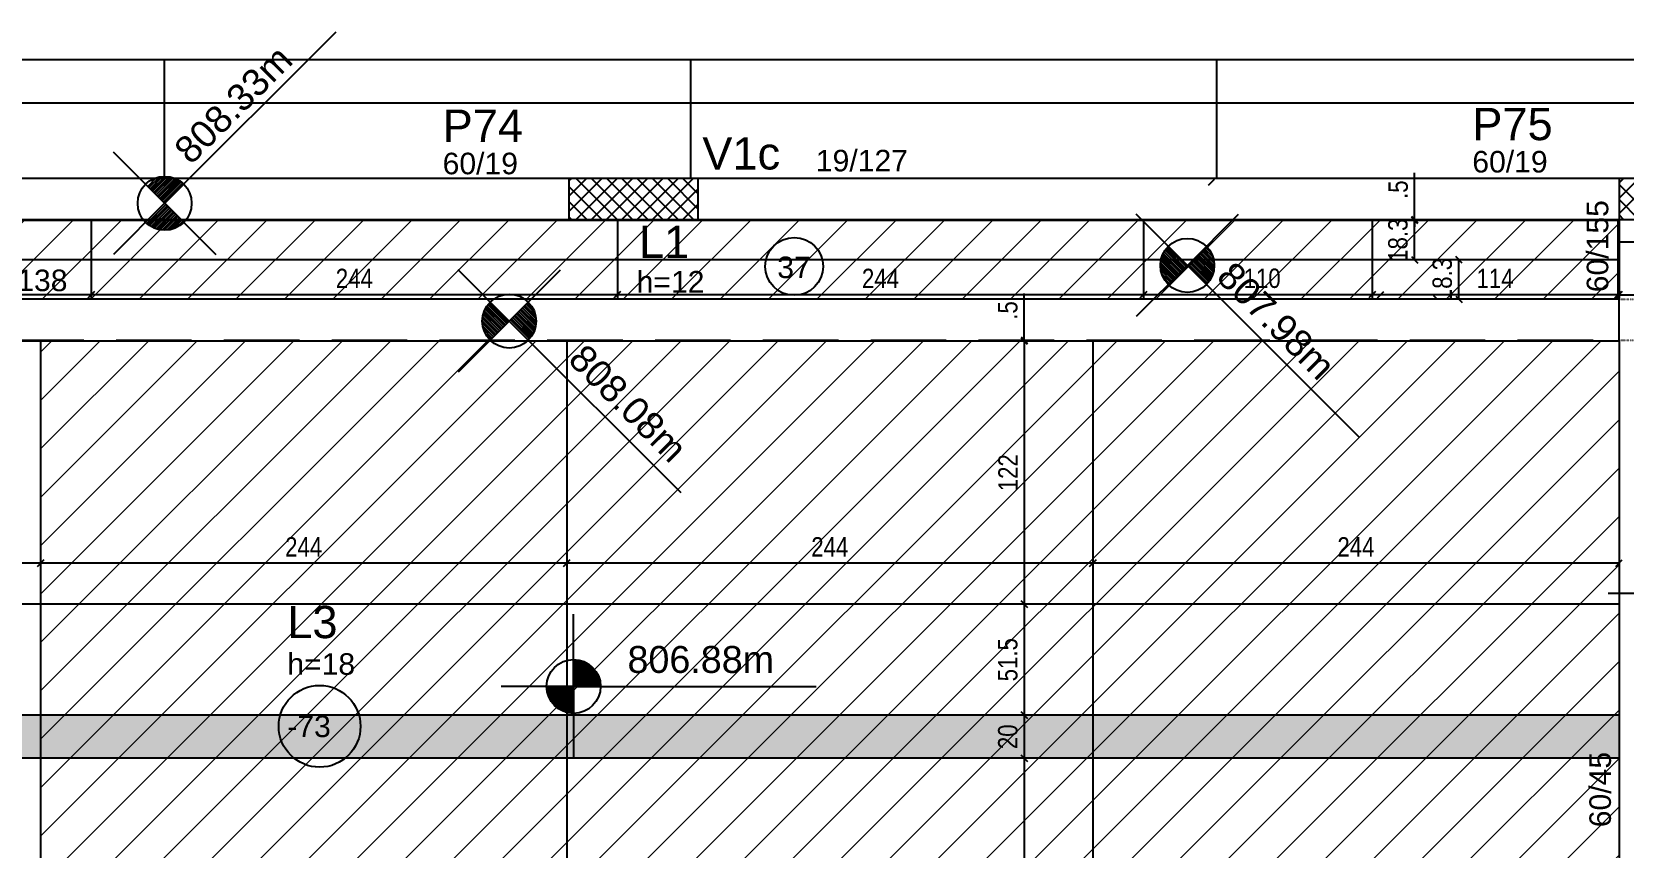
# Model space of a CAD drawing. Extents: x 2487 to 8815, y 325 to 3946.
# Drawn here: x 3493 to 4232, y 2604 to 2983 of the extents above; entities that cross this region are included whole.
import ezdxf

# ---------------------------------------------------------------- set-up
doc = ezdxf.new("R2010")
doc.units = 0
doc.linetypes.add('ESTILO_TQS_0001', pattern=[1, 0.7, -0.3])
doc.linetypes.add('ESTILO_TQS_0002', pattern=[0.4, 0.1, -0.3])
for name, color, linetype in [('1', 1, 'Continuous'), ('3', 3, 'Continuous'), ('4', 4, 'Continuous'), ('6', 6, 'Continuous'), ('COTA', 241, 'Continuous'), ('Painéis', 200, 'Continuous'), ('Pilares', 5, 'Continuous')]:
    doc.layers.add(name, color=color, linetype=linetype)
doc.layers.add('Hachura', color=251, linetype='Continuous', lineweight=9)
doc.layers.add('REAPROVEITAMENTO', color=251, linetype='Continuous', lineweight=9)
doc.styles.add('COTA TECNICA-50', font='techl___.ttf', dxfattribs={"height": 9})
doc.styles.get("Standard").update_dxf_attribs({"font": 'arial.ttf'})
doc.dimstyles.new('COTA PAINEL-50', dxfattribs={"dimtxt": 9, "dimasz": 3, "dimexe": 3, "dimexo": 3, "dimgap": 3, "dimtad": 1, "dimdec": 1, "dimzin": 12, "dimdsep": 46, "dimtxsty": 'COTA TECNICA-50', "dimblk1": 'OBLIQUE', "dimblk2": 'OBLIQUE', "dimsah": 1, "dimcen": 0.9, "dimclrd": 4, "dimclre": 4, "dimclrt": 240, "dimadec": 1, "dimazin": 3, "dimtfac": 1, "dimtdec": 1, "dimtmove": 0, "dimatfit": 3, "dimfxl": 1, "dimtolj": 1, "dimtzin": 12, "dimarcsym": 0})

# ---------------------------------------------------------------- blocks, each defined once
blk = doc.blocks.new('_Oblique')
at = {"color": 0, "linetype": 'ByBlock', "lineweight": -2}
blk.add_line((-0.5, -0.5), (0.5, 0.5), dxfattribs=at)
blk = doc.blocks.new('*D5')
at = {"layer": 'COTA', "color": 4, "lineweight": -2, "transparency": 16777216}
for p, q in [((3953.3, 2839.98), (3953.3, 2861.57)), ((3953.3, 2839.48), (3953.3, 2839.98)), ((3953.3, 2839.48), (3953.3, 2836.48))]:
    blk.add_line(p, q, dxfattribs=at)
at = {"layer": 'Defpoints', "color": 0, "transparency": 16777216}
for p in [(3953.3, 2839.98), (3953.3, 2839.98), (3953.3, 2839.48)]:
    blk.add_point(p, dxfattribs=at)
at = {"layer": 'COTA', "color": 4, "lineweight": -2, "transparency": 16777216, "xscale": 3, "yscale": 3, "zscale": 3}
for p, rotation in [((3953.3, 2839.98), 270), ((3953.3, 2839.48), 90)]:
    blk.add_blockref('_Oblique', p, dxfattribs=dict(at, rotation=rotation))
at = {"layer": 'COTA', "color": 240, "transparency": 16777216, "insert": (3945.71, 2853.77), "char_height": 9, "attachment_point": 5, "rotation": 90, "style": 'COTA TECNICA-50'}
blk.add_mtext('\\A1;.5', dxfattribs=at)
blk = doc.blocks.new('*D6')
at = {"layer": 'COTA', "color": 4, "lineweight": -2, "transparency": 16777216}
blk.add_line((3953.3, 2839.48), (3953.3, 2717.48), dxfattribs=at)
at = {"layer": 'Defpoints', "color": 0, "transparency": 16777216}
for p in [(3953.3, 2839.48), (3953.3, 2717.48), (3953.3, 2717.48)]:
    blk.add_point(p, dxfattribs=at)
at = {"layer": 'COTA', "color": 4, "lineweight": -2, "transparency": 16777216, "xscale": 3, "yscale": 3, "zscale": 3}
for p, rotation in [((3953.3, 2839.48), 90), ((3953.3, 2717.48), 270)]:
    blk.add_blockref('_Oblique', p, dxfattribs=dict(at, rotation=rotation))
at = {"layer": 'COTA', "color": 240, "transparency": 16777216, "insert": (3945.75, 2778.48), "char_height": 9, "attachment_point": 5, "rotation": 90, "style": 'COTA TECNICA-50'}
blk.add_mtext('\\A1;122', dxfattribs=at)
blk = doc.blocks.new('*D7')
at = {"layer": 'COTA', "color": 4, "lineweight": -2, "transparency": 16777216}
blk.add_line((3953.3, 2717.48), (3953.3, 2665.98), dxfattribs=at)
at = {"layer": 'Defpoints', "color": 0, "transparency": 16777216}
for p in [(3953.3, 2717.48), (3953.3, 2665.98), (3953.3, 2665.98)]:
    blk.add_point(p, dxfattribs=at)
at = {"layer": 'COTA', "color": 4, "lineweight": -2, "transparency": 16777216, "xscale": 3, "yscale": 3, "zscale": 3}
for p, rotation in [((3953.3, 2717.48), 90), ((3953.3, 2665.98), 270)]:
    blk.add_blockref('_Oblique', p, dxfattribs=dict(at, rotation=rotation))
at = {"layer": 'COTA', "color": 240, "transparency": 16777216, "insert": (3945.71, 2691.73), "char_height": 9, "attachment_point": 5, "rotation": 90, "style": 'COTA TECNICA-50'}
blk.add_mtext('\\A1;51.5', dxfattribs=at)
blk = doc.blocks.new('*D8')
at = {"layer": 'COTA', "color": 4, "lineweight": -2, "transparency": 16777216}
blk.add_line((3953.3, 2665.98), (3953.3, 2645.98), dxfattribs=at)
at = {"layer": 'Defpoints', "color": 0, "transparency": 16777216}
for p in [(3953.3, 2665.98), (3953.3, 2645.98), (3953.3, 2645.98)]:
    blk.add_point(p, dxfattribs=at)
at = {"layer": 'COTA', "color": 4, "lineweight": -2, "transparency": 16777216, "xscale": 3, "yscale": 3, "zscale": 3}
for p, rotation in [((3953.3, 2665.98), 90), ((3953.3, 2645.98), 270)]:
    blk.add_blockref('_Oblique', p, dxfattribs=dict(at, rotation=rotation))
at = {"layer": 'COTA', "color": 240, "transparency": 16777216, "insert": (3945.71, 2655.98), "char_height": 9, "attachment_point": 5, "rotation": 90, "style": 'COTA TECNICA-50'}
blk.add_mtext('\\A1;20', dxfattribs=at)
blk = doc.blocks.new('*D9')
at = {"layer": 'COTA', "color": 4, "lineweight": -2, "transparency": 16777216}
blk.add_line((3953.3, 2645.98), (3953.3, 2524), dxfattribs=at)
at = {"layer": 'Defpoints', "color": 0, "transparency": 16777216}
for p in [(3953.3, 2645.98), (3953.3, 2524), (3953.3, 2524)]:
    blk.add_point(p, dxfattribs=at)
at = {"layer": 'COTA', "color": 4, "lineweight": -2, "transparency": 16777216, "xscale": 3, "yscale": 3, "zscale": 3}
for p, rotation in [((3953.3, 2645.98), 90), ((3953.3, 2524), 270)]:
    blk.add_blockref('_Oblique', p, dxfattribs=dict(at, rotation=rotation))
at = {"layer": 'COTA', "color": 240, "transparency": 16777216, "insert": (3945.75, 2584.99), "char_height": 9, "attachment_point": 5, "rotation": 90, "style": 'COTA TECNICA-50'}
blk.add_mtext('\\A1;122', dxfattribs=at)
blk = doc.blocks.new('*D161')
at = {"layer": 'COTA', "color": 4, "lineweight": -2, "transparency": 16777216}
blk.add_line((4229.12, 2736.53), (3985.12, 2736.53), dxfattribs=at)
at = {"layer": 'Defpoints', "color": 0, "transparency": 16777216}
for p in [(3985.12, 2736.53), (3985.12, 2736.53), (4229.12, 2736.53)]:
    blk.add_point(p, dxfattribs=at)
at = {"layer": 'COTA', "color": 4, "lineweight": -2, "transparency": 16777216, "xscale": 3, "yscale": 3, "zscale": 3, "rotation": 180}
blk.add_blockref('_Oblique', (3985.12, 2736.53), dxfattribs=at)
at = {"layer": 'COTA', "color": 4, "lineweight": -2, "transparency": 16777216, "xscale": 3, "yscale": 3, "zscale": 3}
blk.add_blockref('_Oblique', (4229.12, 2736.53), dxfattribs=at)
at = {"layer": 'COTA', "color": 240, "transparency": 16777216, "insert": (4107.12, 2744.09), "char_height": 9, "attachment_point": 5, "style": 'COTA TECNICA-50'}
blk.add_mtext('\\A1;244', dxfattribs=at)
blk = doc.blocks.new('*D162')
at = {"layer": 'COTA', "color": 4, "lineweight": -2, "transparency": 16777216}
blk.add_line((3985.12, 2736.53), (3741.12, 2736.53), dxfattribs=at)
at = {"layer": 'Defpoints', "color": 0, "transparency": 16777216}
for p in [(3741.12, 2736.53), (3741.12, 2736.53), (3985.12, 2736.53)]:
    blk.add_point(p, dxfattribs=at)
at = {"layer": 'COTA', "color": 4, "lineweight": -2, "transparency": 16777216, "xscale": 3, "yscale": 3, "zscale": 3, "rotation": 180}
blk.add_blockref('_Oblique', (3741.12, 2736.53), dxfattribs=at)
at = {"layer": 'COTA', "color": 4, "lineweight": -2, "transparency": 16777216, "xscale": 3, "yscale": 3, "zscale": 3}
blk.add_blockref('_Oblique', (3985.12, 2736.53), dxfattribs=at)
at = {"layer": 'COTA', "color": 240, "transparency": 16777216, "insert": (3863.12, 2744.09), "char_height": 9, "attachment_point": 5, "style": 'COTA TECNICA-50'}
blk.add_mtext('\\A1;244', dxfattribs=at)
blk = doc.blocks.new('*D163')
at = {"layer": 'COTA', "color": 4, "lineweight": -2, "transparency": 16777216}
blk.add_line((3741.12, 2736.53), (3497.12, 2736.53), dxfattribs=at)
at = {"layer": 'Defpoints', "color": 0, "transparency": 16777216}
for p in [(3497.12, 2736.53), (3497.12, 2736.53), (3741.12, 2736.53)]:
    blk.add_point(p, dxfattribs=at)
at = {"layer": 'COTA', "color": 4, "lineweight": -2, "transparency": 16777216, "xscale": 3, "yscale": 3, "zscale": 3, "rotation": 180}
blk.add_blockref('_Oblique', (3497.12, 2736.53), dxfattribs=at)
at = {"layer": 'COTA', "color": 4, "lineweight": -2, "transparency": 16777216, "xscale": 3, "yscale": 3, "zscale": 3}
blk.add_blockref('_Oblique', (3741.12, 2736.53), dxfattribs=at)
at = {"layer": 'COTA', "color": 240, "transparency": 16777216, "insert": (3619.12, 2744.09), "char_height": 9, "attachment_point": 5, "style": 'COTA TECNICA-50'}
blk.add_mtext('\\A1;244', dxfattribs=at)
blk = doc.blocks.new('*D164')
at = {"layer": 'COTA', "color": 4, "lineweight": -2, "transparency": 16777216}
blk.add_line((3497.12, 2736.53), (3332.62, 2736.53), dxfattribs=at)
at = {"layer": 'Defpoints', "color": 0, "transparency": 16777216}
for p in [(3332.62, 2736.53), (3332.62, 2736.53), (3497.12, 2736.53)]:
    blk.add_point(p, dxfattribs=at)
at = {"layer": 'COTA', "color": 4, "lineweight": -2, "transparency": 16777216, "xscale": 3, "yscale": 3, "zscale": 3, "rotation": 180}
blk.add_blockref('_Oblique', (3332.62, 2736.53), dxfattribs=at)
at = {"layer": 'COTA', "color": 4, "lineweight": -2, "transparency": 16777216, "xscale": 3, "yscale": 3, "zscale": 3}
blk.add_blockref('_Oblique', (3497.12, 2736.53), dxfattribs=at)
at = {"layer": 'COTA', "color": 240, "transparency": 16777216, "insert": (3414.87, 2744.13), "char_height": 9, "attachment_point": 5, "style": 'COTA TECNICA-50'}
blk.add_mtext('\\A1;164.5', dxfattribs=at)
blk = doc.blocks.new('*D36')
at = {"layer": 'COTA', "color": 4, "lineweight": -2, "transparency": 16777216}
for p, q in [((4154.9, 2858.98), (4154.9, 2877.24)), ((4151.9, 2858.98), (4151.9, 2858.98))]:
    blk.add_line(p, q, dxfattribs=at)
at = {"layer": 'Defpoints', "color": 0, "transparency": 16777216}
for p in [(4154.9, 2877.24), (4154.9, 2877.24), (4154.9, 2858.98)]:
    blk.add_point(p, dxfattribs=at)
at = {"layer": 'COTA', "color": 4, "lineweight": -2, "transparency": 16777216, "xscale": 3, "yscale": 3, "zscale": 3}
for p, rotation in [((4154.9, 2877.24), 90), ((4154.9, 2858.98), 270)]:
    blk.add_blockref('_Oblique', p, dxfattribs=dict(at, rotation=rotation))
at = {"layer": 'COTA', "color": 240, "transparency": 16777216, "insert": (4147.18, 2868.11), "char_height": 9, "attachment_point": 5, "rotation": 90, "style": 'COTA TECNICA-50'}
blk.add_mtext('\\A1;18.3', dxfattribs=at)
blk = doc.blocks.new('*D37')
at = {"layer": 'COTA', "color": 4, "lineweight": -2, "transparency": 16777216}
for p, q in [((4134.35, 2877.24), (4134.35, 2895.5)), ((4131.35, 2877.24), (4131.35, 2877.24))]:
    blk.add_line(p, q, dxfattribs=at)
at = {"layer": 'Defpoints', "color": 0, "transparency": 16777216}
for p in [(4134.35, 2895.5), (4134.35, 2895.5), (4134.35, 2877.24)]:
    blk.add_point(p, dxfattribs=at)
at = {"layer": 'COTA', "color": 4, "lineweight": -2, "transparency": 16777216, "xscale": 3, "yscale": 3, "zscale": 3}
for p, rotation in [((4134.35, 2895.5), 90), ((4134.35, 2877.24), 270)]:
    blk.add_blockref('_Oblique', p, dxfattribs=dict(at, rotation=rotation))
at = {"layer": 'COTA', "color": 240, "transparency": 16777216, "insert": (4126.63, 2886.37), "char_height": 9, "attachment_point": 5, "rotation": 90, "style": 'COTA TECNICA-50'}
blk.add_mtext('\\A1;18.3', dxfattribs=at)
blk = doc.blocks.new('*D38')
at = {"layer": 'COTA', "color": 4, "lineweight": -2, "transparency": 16777216}
for p, q in [((4134.35, 2896), (4134.35, 2917.59)), ((4134.35, 2895.5), (4134.35, 2896)), ((4134.35, 2895.5), (4134.35, 2892.5))]:
    blk.add_line(p, q, dxfattribs=at)
at = {"layer": 'Defpoints', "color": 0, "transparency": 16777216}
for p in [(4134.35, 2896), (4134.35, 2896), (4134.35, 2895.5)]:
    blk.add_point(p, dxfattribs=at)
at = {"layer": 'COTA', "color": 4, "lineweight": -2, "transparency": 16777216, "xscale": 3, "yscale": 3, "zscale": 3}
for p, rotation in [((4134.35, 2896), 270), ((4134.35, 2895.5), 90)]:
    blk.add_blockref('_Oblique', p, dxfattribs=dict(at, rotation=rotation))
at = {"layer": 'COTA', "color": 240, "transparency": 16777216, "insert": (4126.75, 2909.8), "char_height": 9, "attachment_point": 5, "rotation": 90, "style": 'COTA TECNICA-50'}
blk.add_mtext('\\A1;.5', dxfattribs=at)
blk = doc.blocks.new('*D222')
at = {"layer": 'COTA', "color": 4, "lineweight": -2, "transparency": 16777216}
for p, q in [((4228.62, 2861.06), (4225.62, 2861.06)), ((4228.62, 2861.06), (4229.12, 2861.06)), ((4229.12, 2861.06), (4250.71, 2861.06))]:
    blk.add_line(p, q, dxfattribs=at)
at = {"layer": 'Defpoints', "color": 0, "transparency": 16777216}
for p in [(4228.62, 2861.06), (4229.12, 2861.06), (4229.12, 2861.06)]:
    blk.add_point(p, dxfattribs=at)
at = {"layer": 'COTA', "color": 4, "lineweight": -2, "transparency": 16777216, "xscale": 3, "yscale": 3, "zscale": 3}
blk.add_blockref('_Oblique', (4228.62, 2861.06), dxfattribs=at)
at = {"layer": 'COTA', "color": 4, "lineweight": -2, "transparency": 16777216, "xscale": 3, "yscale": 3, "zscale": 3, "rotation": 180}
blk.add_blockref('_Oblique', (4229.12, 2861.06), dxfattribs=at)
at = {"layer": 'COTA', "color": 240, "transparency": 16777216, "insert": (4242.92, 2868.66), "char_height": 9, "attachment_point": 5, "style": 'COTA TECNICA-50'}
blk.add_mtext('\\A1;.5', dxfattribs=at)
blk = doc.blocks.new('*D223')
at = {"layer": 'COTA', "color": 4, "lineweight": -2, "transparency": 16777216}
blk.add_line((4228.62, 2861.06), (4114.62, 2861.06), dxfattribs=at)
at = {"layer": 'Defpoints', "color": 0, "transparency": 16777216}
for p in [(4114.62, 2861.06), (4114.62, 2861.06), (4228.62, 2861.06)]:
    blk.add_point(p, dxfattribs=at)
at = {"layer": 'COTA', "color": 4, "lineweight": -2, "transparency": 16777216, "xscale": 3, "yscale": 3, "zscale": 3, "rotation": 180}
blk.add_blockref('_Oblique', (4114.62, 2861.06), dxfattribs=at)
at = {"layer": 'COTA', "color": 4, "lineweight": -2, "transparency": 16777216, "xscale": 3, "yscale": 3, "zscale": 3}
blk.add_blockref('_Oblique', (4228.62, 2861.06), dxfattribs=at)
at = {"layer": 'COTA', "color": 240, "transparency": 16777216, "insert": (4171.62, 2868.63), "char_height": 9, "attachment_point": 5, "style": 'COTA TECNICA-50'}
blk.add_mtext('\\A1;114', dxfattribs=at)
blk = doc.blocks.new('*D224')
at = {"layer": 'COTA', "color": 4, "lineweight": -2, "transparency": 16777216}
blk.add_line((4118.62, 2861.06), (4008.62, 2861.06), dxfattribs=at)
at = {"layer": 'Defpoints', "color": 0, "transparency": 16777216}
for p in [(4008.62, 2861.06), (4008.62, 2861.06), (4118.62, 2861.06)]:
    blk.add_point(p, dxfattribs=at)
at = {"layer": 'COTA', "color": 4, "lineweight": -2, "transparency": 16777216, "xscale": 3, "yscale": 3, "zscale": 3, "rotation": 180}
blk.add_blockref('_Oblique', (4008.62, 2861.06), dxfattribs=at)
at = {"layer": 'COTA', "color": 4, "lineweight": -2, "transparency": 16777216, "xscale": 3, "yscale": 3, "zscale": 3}
blk.add_blockref('_Oblique', (4118.62, 2861.06), dxfattribs=at)
at = {"layer": 'COTA', "color": 240, "transparency": 16777216, "insert": (4063.62, 2868.65), "char_height": 9, "attachment_point": 5, "style": 'COTA TECNICA-50'}
blk.add_mtext('\\A1;110', dxfattribs=at)
blk = doc.blocks.new('*D225')
at = {"layer": 'COTA', "color": 4, "lineweight": -2, "transparency": 16777216}
blk.add_line((4008.62, 2861.06), (3764.62, 2861.06), dxfattribs=at)
at = {"layer": 'Defpoints', "color": 0, "transparency": 16777216}
for p in [(3764.62, 2861.06), (3764.62, 2861.06), (4008.62, 2861.06)]:
    blk.add_point(p, dxfattribs=at)
at = {"layer": 'COTA', "color": 4, "lineweight": -2, "transparency": 16777216, "xscale": 3, "yscale": 3, "zscale": 3, "rotation": 180}
blk.add_blockref('_Oblique', (3764.62, 2861.06), dxfattribs=at)
at = {"layer": 'COTA', "color": 4, "lineweight": -2, "transparency": 16777216, "xscale": 3, "yscale": 3, "zscale": 3}
blk.add_blockref('_Oblique', (4008.62, 2861.06), dxfattribs=at)
at = {"layer": 'COTA', "color": 240, "transparency": 16777216, "insert": (3886.62, 2868.63), "char_height": 9, "attachment_point": 5, "style": 'COTA TECNICA-50'}
blk.add_mtext('\\A1;244', dxfattribs=at)
blk = doc.blocks.new('*D226')
at = {"layer": 'COTA', "color": 4, "lineweight": -2, "transparency": 16777216}
blk.add_line((3764.62, 2861.06), (3520.62, 2861.06), dxfattribs=at)
at = {"layer": 'Defpoints', "color": 0, "transparency": 16777216}
for p in [(3520.62, 2861.06), (3520.62, 2861.06), (3764.62, 2861.06)]:
    blk.add_point(p, dxfattribs=at)
at = {"layer": 'COTA', "color": 4, "lineweight": -2, "transparency": 16777216, "xscale": 3, "yscale": 3, "zscale": 3, "rotation": 180}
blk.add_blockref('_Oblique', (3520.62, 2861.06), dxfattribs=at)
at = {"layer": 'COTA', "color": 4, "lineweight": -2, "transparency": 16777216, "xscale": 3, "yscale": 3, "zscale": 3}
blk.add_blockref('_Oblique', (3764.62, 2861.06), dxfattribs=at)
at = {"layer": 'COTA', "color": 240, "transparency": 16777216, "insert": (3642.62, 2868.63), "char_height": 9, "attachment_point": 5, "style": 'COTA TECNICA-50'}
blk.add_mtext('\\A1;244', dxfattribs=at)
blk = doc.blocks.new('*D227')
at = {"layer": 'COTA', "color": 4, "lineweight": -2, "transparency": 16777216}
blk.add_line((3520.62, 2861.06), (3332.12, 2861.06), dxfattribs=at)
at = {"layer": 'Defpoints', "color": 0, "transparency": 16777216}
for p in [(3332.12, 2861.06), (3332.12, 2861.06), (3520.62, 2861.06)]:
    blk.add_point(p, dxfattribs=at)
at = {"layer": 'COTA', "color": 4, "lineweight": -2, "transparency": 16777216, "xscale": 3, "yscale": 3, "zscale": 3, "rotation": 180}
blk.add_blockref('_Oblique', (3332.12, 2861.06), dxfattribs=at)
at = {"layer": 'COTA', "color": 4, "lineweight": -2, "transparency": 16777216, "xscale": 3, "yscale": 3, "zscale": 3}
blk.add_blockref('_Oblique', (3520.62, 2861.06), dxfattribs=at)
at = {"layer": 'COTA', "color": 240, "transparency": 16777216, "insert": (3426.37, 2868.68), "char_height": 9, "attachment_point": 5, "style": 'COTA TECNICA-50'}
blk.add_mtext('\\A1;188.5', dxfattribs=at)

msp = doc.modelspace()

# ---------------------------------------------------------------- hatches: boundary and pattern name
at = {"layer": 'Hachura', "linetype": 'ByBlock'}
h = msp.add_hatch(color=256, dxfattribs=at)
h.dxf.hatch_style = 1
h.paths.add_polyline_path([(4229.12, 2645.94), (4229.12, 2665.98), (3332.62, 2665.98), (3332.62, 2645.94)])
at = {"layer": 'REAPROVEITAMENTO', "linetype": 'ByBlock'}
h = msp.add_hatch(dxfattribs=at)
h.set_pattern_fill('ANSI31', color=256, scale=5, style=2)
h.set_pattern_definition([(45, (-864.431, 23.28), (-11.22532, 11.22532), [])])
h.paths.add_polyline_path([(4229.12, 2896), (3332.12, 2896), (3332.12, 2858.98), (4229.12, 2858.98)])
h = msp.add_hatch(dxfattribs=at)
h.set_pattern_fill('ANSI31', color=256, scale=5, style=2)
h.set_pattern_definition([(45, (-1879.509, -27.744), (-11.22532, 11.22532), [])])
h.paths.add_polyline_path([(4229.12, 2839.58), (3497.12, 2839.5), (3497.12, 2523.98), (4229.12, 2524.05)])

# ---------------------------------------------------------------- linework, layer by layer
at = {"layer": '1', "linetype": 'Continuous'}
for p, q in [((3554.66, 2903.49), (3634.21, 2983.04)), ((3554.66, 2903.49), (3530.93, 2927.22)), ((3545.83, 2912.33), (3563.5, 2894.66)), ((3545.83, 2894.66), (3563.5, 2912.33)), ((3546.82, 2911.34), (3550.88, 2915.41)), ((3547.38, 2910.78), (3552.38, 2915.78)), ((3547.94, 2910.22), (3553.67, 2915.95)), ((3548.5, 2909.66), (3554.83, 2915.99)), ((3549.06, 2909.1), (3555.89, 2915.93)), ((3549.62, 2908.54), (3556.88, 2915.8)), ((3550.18, 2907.98), (3557.8, 2915.6)), ((3550.74, 2907.42), (3558.66, 2915.34)), ((3551.3, 2906.86), (3559.47, 2915.03)), ((3551.86, 2906.3), (3560.24, 2914.68)), ((3552.42, 2905.74), (3560.97, 2914.29)), ((3552.98, 2905.18), (3561.66, 2913.85)), ((3553.54, 2904.62), (3562.31, 2913.38)), ((3554.1, 2904.05), (3562.94, 2912.89)), ((4038.8, 2911.9), (4041.52, 2914.63)), ((3554.66, 2903.49), (3530.93, 2879.76)), ((3555.22, 2902.93), (3546.39, 2894.09)), ((3555.79, 2902.37), (3547.02, 2893.61)), ((3554.66, 2903.49), (3578.39, 2879.76)), ((3556.35, 2901.81), (3547.67, 2893.13)), ((3556.91, 2901.25), (3548.36, 2892.7)), ((3557.47, 2900.69), (3549.08, 2892.31)), ((3558.03, 2900.13), (3549.85, 2891.96)), ((3558.59, 2899.57), (3550.67, 2891.65)), ((3559.15, 2899.01), (3551.53, 2891.39)), ((3559.71, 2898.45), (3552.45, 2891.19)), ((3560.27, 2897.89), (3553.44, 2891.05)), ((3560.83, 2897.33), (3554.5, 2891)), ((3561.39, 2896.77), (3555.66, 2891.03)), ((3561.95, 2896.21), (3556.95, 2891.2)), ((3562.51, 2895.65), (3558.45, 2891.58)), ((3563.07, 2895.08), (3560.35, 2892.36)), ((4028.94, 2874.68), (4005.21, 2898.4)), ((4028.94, 2874.68), (4052.67, 2898.4)), ((4026.13, 2871.87), (4017.75, 2880.26)), ((4026.69, 2872.43), (4018.14, 2880.98)), ((4027.25, 2872.99), (4018.58, 2881.67)), ((4027.82, 2873.55), (4019.05, 2882.32)), ((4028.38, 2874.11), (4019.54, 2882.95)), ((4037.78, 2883.51), (4020.1, 2865.84)), ((4020.1, 2883.51), (4037.78, 2865.84)), ((4034.54, 2880.28), (4041.38, 2873.45)), ((4035.1, 2880.84), (4041.44, 2874.51)), ((4035.66, 2881.4), (4041.4, 2875.67)), ((4036.22, 2881.96), (4041.23, 2876.96)), ((4036.79, 2882.52), (4040.85, 2878.46)), ((4037.35, 2883.08), (4040.07, 2880.36)), ((4261.96, 2885.53), (4228.4, 2885.53)), ((3714.45, 2848.82), (3690.72, 2872.55)), ((3714.45, 2848.82), (3738.18, 2872.55)), ((4028.94, 2874.68), (4005.21, 2850.95)), ((4022.77, 2868.51), (4016.44, 2874.84)), ((4022.21, 2867.95), (4016.48, 2873.68)), ((4023.33, 2869.07), (4016.5, 2875.9)), ((4023.89, 2869.63), (4016.63, 2876.89)), ((4024.45, 2870.19), (4016.84, 2877.81)), ((4025.01, 2870.75), (4017.09, 2878.67)), ((4025.57, 2871.31), (4017.4, 2879.49)), ((4028.94, 2874.68), (4108.49, 2795.13)), ((4029.5, 2875.24), (4038.34, 2866.4)), ((4030.06, 2875.8), (4038.83, 2867.03)), ((4030.62, 2876.36), (4039.3, 2867.68)), ((4031.18, 2876.92), (4039.73, 2868.37)), ((4031.74, 2877.48), (4040.12, 2869.1)), ((4032.3, 2878.04), (4040.47, 2869.87)), ((4032.86, 2878.6), (4040.78, 2870.68)), ((4033.42, 2879.16), (4041.04, 2871.54)), ((4033.98, 2879.72), (4041.24, 2872.46)), ((4021.65, 2867.39), (4016.65, 2872.39)), ((4021.09, 2866.83), (4017.02, 2870.89)), ((4020.53, 2866.27), (4017.81, 2868.99)), ((3709.4, 2843.77), (3702.14, 2851.03)), ((3709.96, 2844.33), (3702.35, 2851.95)), ((3710.52, 2844.89), (3702.6, 2852.81)), ((3711.08, 2845.46), (3702.91, 2853.63)), ((3711.64, 2846.02), (3703.26, 2854.4)), ((3712.2, 2846.58), (3703.65, 2855.13)), ((3712.76, 2847.14), (3704.09, 2855.81)), ((3713.33, 2847.7), (3704.56, 2856.47)), ((3713.89, 2848.26), (3705.05, 2857.1)), ((3723.29, 2857.66), (3705.61, 2839.98)), ((3705.61, 2857.66), (3723.29, 2839.98)), ((3716.13, 2850.5), (3724.81, 2841.82)), ((3716.69, 2851.06), (3725.24, 2842.51)), ((3717.25, 2851.62), (3725.63, 2843.24)), ((3717.81, 2852.18), (3725.98, 2844.01)), ((3718.37, 2852.74), (3726.29, 2844.82)), ((3718.93, 2853.3), (3726.55, 2845.69)), ((3719.49, 2853.86), (3726.75, 2846.61)), ((3720.05, 2854.43), (3726.89, 2847.59)), ((3720.61, 2854.99), (3726.95, 2848.65)), ((3721.17, 2855.55), (3726.91, 2849.81)), ((3721.73, 2856.11), (3726.74, 2851.11)), ((3722.3, 2856.67), (3726.36, 2852.6)), ((3722.86, 2857.23), (3725.58, 2854.51)), ((3714.45, 2848.82), (3690.72, 2825.09)), ((3708.28, 2842.65), (3701.95, 2848.98)), ((3707.72, 2842.09), (3701.99, 2847.82)), ((3708.84, 2843.21), (3702.01, 2850.05)), ((3707.16, 2841.53), (3702.16, 2846.53)), ((3706.6, 2840.97), (3702.53, 2845.04)), ((3706.04, 2840.41), (3703.32, 2843.13)), ((3714.45, 2848.82), (3794, 2769.27)), ((3715.01, 2849.38), (3723.85, 2840.54)), ((3715.57, 2849.94), (3724.34, 2841.17)), ((4257.62, 2722.45), (4224.06, 2722.45)), ((3744.31, 2679.35), (3744.31, 2712.91)), ((3744.31, 2691.85), (3744.31, 2666.85)), ((3744.31, 2691.24), (3748.16, 2691.24)), ((3744.31, 2690.45), (3750.06, 2690.45)), ((3744.31, 2689.66), (3751.38, 2689.66)), ((3744.31, 2688.86), (3752.42, 2688.86)), ((3744.31, 2688.07), (3753.27, 2688.07)), ((3744.31, 2687.28), (3753.98, 2687.28)), ((3744.31, 2686.49), (3754.57, 2686.49)), ((3744.31, 2685.69), (3755.08, 2685.69)), ((3744.31, 2684.9), (3755.51, 2684.9)), ((3744.31, 2684.11), (3755.87, 2684.11)), ((3744.31, 2683.31), (3756.17, 2683.31)), ((3744.31, 2682.52), (3756.4, 2682.52)), ((3744.31, 2681.73), (3756.58, 2681.73)), ((3744.31, 2680.94), (3756.71, 2680.94)), ((3744.31, 2679.35), (3710.75, 2679.35)), ((3731.81, 2679.35), (3756.81, 2679.35)), ((3744.31, 2678.56), (3731.81, 2678.56)), ((3744.31, 2677.76), (3731.91, 2677.76)), ((3744.31, 2676.97), (3732.04, 2676.97)), ((3744.31, 2676.18), (3732.22, 2676.18)), ((3744.31, 2675.39), (3732.46, 2675.39)), ((3744.31, 2674.59), (3732.75, 2674.59)), ((3744.31, 2673.8), (3733.11, 2673.8)), ((3744.31, 2680.14), (3756.81, 2680.14)), ((3744.31, 2679.35), (3856.81, 2679.35)), ((3744.31, 2679.35), (3744.31, 2645.79)), ((3744.31, 2673.01), (3733.54, 2673.01)), ((3744.31, 2672.21), (3734.05, 2672.21)), ((3744.31, 2671.42), (3734.65, 2671.42)), ((3744.31, 2670.63), (3735.36, 2670.63)), ((3744.31, 2669.84), (3736.2, 2669.84)), ((3744.31, 2669.04), (3737.24, 2669.04)), ((3744.31, 2668.25), (3738.56, 2668.25)), ((3744.31, 2667.46), (3740.46, 2667.46))]:
    msp.add_line(p, q, dxfattribs=at)
at = {"layer": '1', "color": 3, "linetype": 'Continuous'}
msp.add_line((5242.62, 2950), (3047.12, 2950), dxfattribs=at)
at = {"layer": '1', "color": 8, "linetype": 'Continuous'}
for p, q in [((3742.12, 2899.71), (3757.41, 2915)), ((3742.12, 2906.78), (3750.34, 2915)), ((3742.12, 2913.85), (3743.27, 2915)), ((3742.12, 2915), (3742.12, 2915)), ((3742.12, 2915), (3742.12, 2915)), ((3742.12, 2911.34), (3757.47, 2896)), ((3745.48, 2896), (3764.48, 2915)), ((3745.54, 2915), (3764.54, 2896)), ((3752.55, 2896), (3771.55, 2915)), ((3752.61, 2915), (3771.61, 2896)), ((3759.62, 2896), (3778.62, 2915)), ((3759.68, 2915), (3778.68, 2896)), ((3766.69, 2896), (3785.69, 2915)), ((3766.75, 2915), (3785.75, 2896)), ((3773.76, 2896), (3792.76, 2915)), ((3773.82, 2915), (3792.82, 2896)), ((3780.83, 2896), (3799.83, 2915)), ((3780.89, 2915), (3799.89, 2896)), ((3787.91, 2896), (3802.12, 2910.21)), ((3787.96, 2915), (3802.12, 2900.84)), ((3795.03, 2915), (3802.12, 2907.91)), ((3802.12, 2915), (3802.12, 2915)), ((3802.12, 2915), (3802.12, 2915)), ((4229.12, 2898.81), (4245.31, 2915)), ((4229.12, 2905.88), (4238.24, 2915)), ((4229.12, 2912.95), (4231.17, 2915)), ((4229.12, 2915), (4229.12, 2915)), ((4229.12, 2915), (4229.12, 2915)), ((4229.12, 2912.25), (4245.37, 2896)), ((3742.12, 2904.27), (3750.39, 2896)), ((3772.12, 2905.5), (3772.12, 2905.5)), ((3794.98, 2896), (3802.12, 2903.14)), ((4229.12, 2905.18), (4238.3, 2896)), ((3742.12, 2897.2), (3743.32, 2896)), ((3802.05, 2896), (3802.12, 2896.07)), ((4229.12, 2898.11), (4231.23, 2896))]:
    msp.add_line(p, q, dxfattribs=at)
at = {"layer": '1', "linetype": 'ESTILO_TQS_0002'}
for p, q in [((4229.12, 2858.98), (4289.12, 2858.98)), ((4229.12, 2839.98), (4289.12, 2839.98))]:
    msp.add_line(p, q, dxfattribs=at)
at = {"layer": '1', "color": 3, "linetype": 'Continuous'}
for points in [[(3742.12, 2915), (3372.12, 2915)], [(4229.12, 2915), (3802.12, 2915)], [(3372.12, 2896), (3742.12, 2896)], [(3802.12, 2896), (4229.12, 2896)], [(4229.12, 2896), (4229.12, 2858.98)], [(4229.12, 2858.98), (3332.12, 2858.98)], [(4229.12, 2839.98), (4229.12, 2858.98)], [(4229.12, 2839.98), (4229.12, 2524)]]:
    msp.add_lwpolyline(points, dxfattribs=at)
at = {"layer": '1', "linetype": 'Continuous'}
for centre in [(3554.66, 2903.49), (4028.94, 2874.68), (3714.45, 2848.82), (3744.31, 2679.35)]:
    msp.add_circle(centre, 12.5, dxfattribs=at)
at = {"layer": '3', "color": 5, "linetype": 'ESTILO_TQS_0001', "ltscale": 50}
msp.add_lwpolyline([(3332.12, 2839.98), (4229.12, 2839.98)], dxfattribs=at)
at = {"layer": '3', "color": 1, "linetype": 'Continuous'}
for centre, radius in [((3846.6, 2874.23), 13.42), ((3626.53, 2660.83), 18.97)]:
    msp.add_circle(centre, radius, dxfattribs=at)
at = {"layer": 'Painéis'}
for p, q in [((5262.62, 2970), (3027.12, 2970)), ((3554.63, 2915), (3554.63, 2970)), ((3798.63, 2915), (3798.63, 2970)), ((4042.63, 2915), (4042.63, 2970)), ((4228.62, 2895.5), (3332.12, 2895.53)), ((3520.62, 2895.5), (3520.62, 2858.98)), ((3764.62, 2895.5), (3764.62, 2858.98)), ((4008.62, 2895.5), (4008.62, 2858.98)), ((4114.62, 2895.5), (4114.62, 2858.98)), ((4228.62, 2895.5), (4228.62, 2858.98)), ((4228.67, 2877.24), (3332.12, 2877.24)), ((4229.12, 2839.48), (3332.62, 2839.48)), ((3497.12, 2839.48), (3497.12, 2524)), ((3741.12, 2839.48), (3741.12, 2524)), ((3985.12, 2839.48), (3985.12, 2524)), ((4229.12, 2717.48), (3332.62, 2717.48)), ((4229.12, 2665.98), (3332.62, 2665.98)), ((4229.12, 2645.98), (3332.62, 2645.98))]:
    msp.add_line(p, q, dxfattribs=at)
at = {"layer": 'Pilares', "linetype": 'Continuous'}
for points in [[(3742.12, 2896), (3802.12, 2896), (3802.12, 2915), (3742.12, 2915), (3742.12, 2896)], [(4229.12, 2896), (4289.12, 2896), (4289.12, 2915), (4229.12, 2915), (4229.12, 2896)]]:
    msp.add_lwpolyline(points, dxfattribs=at)

# ---------------------------------------------------------------- texts
at = {"layer": '1', "linetype": 'Continuous'}
for s, rotation, p in [('808.33m', 45, (3566.85, 2920.94)), ('807.98m', 315, (4041.79, 2868.57)), ('808.08m', 315, (3741.15, 2830.3))]:
    msp.add_text(s, height=12.5, rotation=rotation, dxfattribs=at).set_placement(p)
msp.add_text('806.88m', height=12.5, dxfattribs=at).set_placement((3769.31, 2685.6))
at = {"layer": '3', "color": 2, "linetype": 'Continuous'}
for s, p in [('60/19', (3683.57, 2916.96)), ('19/127', (3856.65, 2918.29)), ('60/19', (4161.08, 2917.78)), ('19/138', (3466.88, 2862.73)), ('h=12', (3773.53, 2862.08)), ('37', (3838.75, 2868.77)), ('h=18', (3611.53, 2684.73)), ('-73', (3611.53, 2655.83))]:
    msp.add_text(s, height=10, dxfattribs=at).set_placement(p)
for s, p in [('60/155', (4224.14, 2862.22)), ('60/45', (4225.37, 2614))]:
    msp.add_text(s, height=10, rotation=90, dxfattribs=at).set_placement(p)
at = {"layer": '4', "linetype": 'Continuous'}
for s, p in [('V1c', (3803.99, 2919.17)), ('L1', (3774.61, 2878.08)), ('L3', (3611.53, 2701.73))]:
    msp.add_text(s, height=15, dxfattribs=at).set_placement(p)
at = {"layer": '6', "color": 4, "linetype": 'Continuous'}
for s, p in [('P74', (3683.57, 2931.96)), ('P75', (4161.08, 2932.78))]:
    msp.add_text(s, height=15, dxfattribs=at).set_placement(p)

# ---------------------------------------------------------------- dimensions: what is measured, and where the dimension line sits
at = {"layer": 'COTA'}
for base, p1, p2, picture, middle in [((4134.35, 2896), (4134.35, 2895.5), (4134.35, 2896), '*D38', (4126.75, 2909.8)), ((3953.3, 2839.98), (3953.3, 2839.48), (3953.3, 2839.98), '*D5', (3945.71, 2853.77)), ((3953.3, 2717.48), (3953.3, 2839.48), (3953.3, 2717.48), '*D6', (3945.75, 2778.48))]:
    dim = msp.add_linear_dim(base=base, p1=p1, p2=p2, angle=90, dimstyle='COTA PAINEL-50', dxfattribs=at)
    dim.commit()
    dim.dimension.update_dxf_attribs({"geometry": picture, "text_midpoint": middle})
for base, p1, p2, picture, middle in [((4134.35, 2895.5), (4134.35, 2877.24), (4134.35, 2895.5), '*D37', (4134.35, 2886.37)), ((4154.9, 2877.24), (4154.9, 2858.98), (4154.9, 2877.24), '*D36', (4154.9, 2868.11))]:
    dim = msp.add_linear_dim(base=base, p1=p1, p2=p2, angle=90, dimstyle='COTA PAINEL-50', dxfattribs=at)
    dim.commit()
    dim.dimension.update_dxf_attribs({"geometry": picture, "text_midpoint": middle, "dimtype": 160})
for base, p1, p2, picture, middle in [((3332.12, 2861.06), (3520.62, 2861.06), (3332.12, 2861.06), '*D227', (3426.37, 2868.68)), ((3520.62, 2861.06), (3764.62, 2861.06), (3520.62, 2861.06), '*D226', (3642.62, 2868.63)), ((3764.62, 2861.06), (4008.62, 2861.06), (3764.62, 2861.06), '*D225', (3886.62, 2868.63)), ((4008.62, 2861.06), (4118.62, 2861.06), (4008.62, 2861.06), '*D224', (4063.62, 2868.65)), ((4114.62, 2861.06), (4228.62, 2861.06), (4114.62, 2861.06), '*D223', (4171.62, 2868.63)), ((4229.12, 2861.06), (4228.62, 2861.06), (4229.12, 2861.06), '*D222', (4242.92, 2868.66)), ((3985.12, 2736.53), (4229.12, 2736.53), (3985.12, 2736.53), '*D161', (4107.12, 2744.09))]:
    dim = msp.add_linear_dim(base=base, p1=p1, p2=p2, dimstyle='COTA PAINEL-50', dxfattribs=at)
    dim.commit()
    dim.dimension.update_dxf_attribs({"geometry": picture, "text_midpoint": middle})
for base, p1, p2, picture, middle in [((3332.62, 2736.53), (3497.12, 2736.53), (3332.62, 2736.53), '*D164', (3414.87, 2744.13)), ((3497.12, 2736.53), (3741.12, 2736.53), (3497.12, 2736.53), '*D163', (3619.12, 2744.09)), ((3741.12, 2736.53), (3985.12, 2736.53), (3741.12, 2736.53), '*D162', (3863.12, 2744.09))]:
    dim = msp.add_linear_dim(base=base, p1=p1, p2=p2, dimstyle='COTA PAINEL-50', override={"dimtmove": 1}, dxfattribs=at)
    dim.commit()
    dim.dimension.update_dxf_attribs({"geometry": picture, "text_midpoint": middle})
for base, p1, p2, picture, middle in [((3953.3, 2665.98), (3953.3, 2717.48), (3953.3, 2665.98), '*D7', (3945.71, 2691.73)), ((3953.3, 2645.98), (3953.3, 2665.98), (3953.3, 2645.98), '*D8', (3945.71, 2655.98)), ((3953.3, 2524), (3953.3, 2645.98), (3953.3, 2524), '*D9', (3945.75, 2584.99))]:
    dim = msp.add_linear_dim(base=base, p1=p1, p2=p2, angle=90, dimstyle='COTA PAINEL-50', override={"dimtmove": 1}, dxfattribs=at)
    dim.commit()
    dim.dimension.update_dxf_attribs({"geometry": picture, "text_midpoint": middle})

doc.saveas('drawing.dxf')
